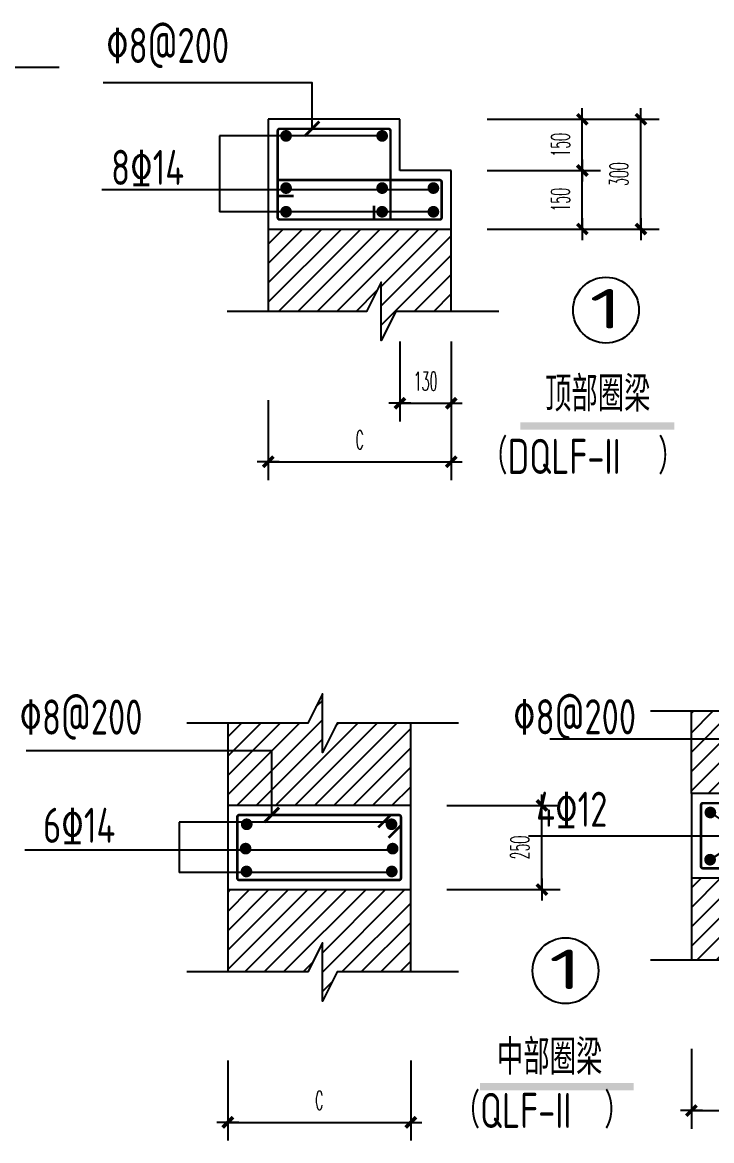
# Model space of a CAD drawing. Header units: millimetres. Extents: x -807114 to -50119, y -468455 to -61603.
# Drawn here: x -78712 to -73682, y -229506 to -221342 of the extents above; entities that cross this region are included whole.
import ezdxf
from ezdxf.enums import TextEntityAlignment as Align

# ---------------------------------------------------------------- set-up
doc = ezdxf.new("R2010")
doc.units = ezdxf.units.MM
doc.header["$LTSCALE"] = 1000
for name, color, linetype in [('Anno-Note', 241, 'Continuous'), ('DIM', 3, 'Continuous'), ('DIM_给水', 3, 'Continuous'), ('PUB_DIM', 3, 'Continuous'), ('PUB_TEXT', 3, 'Continuous'), ('PUB_WINDW', 7, 'Continuous'), ('REIN', 1, 'Continuous'), ('TEXT', 7, 'Continuous'), ('THIN', 7, 'Continuous'), ('WALL', 9, 'Continuous')]:
    doc.layers.add(name, color=color, linetype=linetype)
doc.styles.add('DIM_FONT_T3', font='SIMPLEX', dxfattribs={"width": 0.494118, "bigfont": 'GBCBIG'})
doc.styles.add('TSSD_Label', font='Tssdeng.shx', dxfattribs={"width": 0.7, "bigfont": 'hztxt.shx'})
doc.styles.add('TSSD_Num', font='Tssdeng.shx', dxfattribs={"width": 0.7, "bigfont": 'hztxt.shx'})
doc.styles.add('TSSD_Rein', font='Tssdeng.shx', dxfattribs={"width": 0.7, "bigfont": 'hztxt.shx'})
doc.dimstyles.new('DIMN$TCH&&100', dxfattribs={"dimtxt": 255, "dimasz": 1, "dimexe": 250, "dimexo": 300, "dimgap": 172.5, "dimtad": 1, "dimdec": 0, "dimzin": 0, "dimdsep": 46, "dimtxsty": 'DIM_FONT_T3', "dimblk": '_DIMX', "dimcen": 0.09, "dimclrt": 7, "dimadec": 0, "dimazin": 0, "dimtfac": 1, "dimtdec": 0, "dimtix": 1, "dimtmove": 2, "dimatfit": 3, "dimldrblk": '_DIMX', "dimfxl": 1, "dimtolj": 1, "dimtzin": 0, "dimarcsym": 0})

# ---------------------------------------------------------------- blocks, each defined once
blk = doc.blocks.new('A$C19DC2E7C')
blk.add_line((5717.6, 7517.7), (0, 7517.7))
blk = doc.blocks.new('ts_reino')
at = {"color": 0, "linetype": 'ByBlock', "lineweight": -2}
blk.add_circle((0, 0), 0.5, dxfattribs=at)
at = {"color": 0, "linetype": 'ByBlock', "lineweight": -2, "style": 'TSSD_Num', "width": 0.7}
blk.add_attdef('A', text='', height=0.6, dxfattribs=at).set_placement((0, 0), align=Align.MIDDLE_CENTER)
blk = doc.blocks.new('_DIMX')
blk.add_line((-150, 0), (150, 0))
at = {"const_width": 50}
blk.add_lwpolyline([(-70, -70), (70, 70)], dxfattribs=at)
blk = doc.blocks.new('A$C2F8A4857')
at = {"layer": 'Anno-Note'}
h = blk.add_hatch(dxfattribs=at)
h.set_pattern_fill('ANSI31', color=256, scale=1500, style=0)
h.set_pattern_definition([(45, (-109293.08, -5042.7), (-132.58252, 132.58252), [])])
h.paths.add_polyline_path([(2271.1, 3430.2), (2271.1, 2305), (3613.4, 2305), (3813.4, 2705), (3813.4, 1905), (4013.4, 2305), (4771.1, 2305), (4771.1, 3430.2)])
at = {"layer": 'PUB_TEXT', "const_width": 100}
blk.add_lwpolyline([(5717.3, 739.4), (7817.3, 739.4)], dxfattribs=at)
at = {"layer": 'PUB_WINDW'}
for p, q in [((3787.5, 4703), (1605.8, 4703)), ((1605.8, 4703), (1605.8, 3666.3)), ((4487.5, 3666.3), (1605.8, 3666.3))]:
    blk.add_line(p, q, dxfattribs=at)
for points in [[(2871.1, 4800.2), (2871.1, 5429.8), (17.3, 5429.8)], [(4494.6, 3967.3), (0, 3967.3)]]:
    blk.add_lwpolyline(points, dxfattribs=at)
at = {"layer": 'REIN', "const_width": 35}
blk.add_lwpolyline([(3715.5, 3749.3), (3715.5, 3560.2), (3941.1, 3560.2), (3941.1, 4770.2, 0.4142136), (3911.1, 4800.2), (2431.1, 4800.2, 0.4142136), (2401.1, 4770.2), (2401.1, 3590.2, 0.4142136), (2431.1, 3560.2), (4611.1, 3560.2, 0.4142136), (4641.1, 3590.2), (4641.1, 4070.2, 0.4142136), (4611.1, 4100.2), (2401.1, 4100.2), (2401.1, 3883.3), (2619.6, 3883.3)], format="xyb", dxfattribs=at)
at = {"layer": 'REIN', "const_width": 80}
for points in [[(2474.7, 4703, 1), (2554.7, 4703, 1)], [(3867.5, 4703, -1), (3787.5, 4703, -1)], [(2474.7, 3990, 1), (2554.7, 3990, 1)], [(3867.5, 3990, -1), (3787.5, 3990, -1)], [(4567.5, 3990, -1), (4487.5, 3990, -1)], [(2474.7, 3666.3, 1), (2554.7, 3666.3, 1)], [(3867.5, 3666.3, -1), (3787.5, 3666.3, -1)], [(4567.5, 3666.3, -1), (4487.5, 3666.3, -1)]]:
    blk.add_lwpolyline(points, format="xyb", close=True, dxfattribs=at)
at = {"layer": 'THIN', "const_width": 40}
blk.add_lwpolyline([(2771.1, 4700.2), (2971.1, 4900.2)], dxfattribs=at)
at = {"layer": 'THIN'}
blk.add_lwpolyline([(5422.9, 2305), (4013.4, 2305), (3813.4, 1905), (3813.4, 2705), (3613.4, 2305), (1711.1, 2305)], dxfattribs=at)
at = {"layer": 'WALL'}
for p, q in [((4071.1, 4930.2), (2271.1, 4930.2)), ((2271.1, 4930.2), (2271.1, 2305)), ((4071.1, 4230.2), (4071.1, 4930.2)), ((4771.1, 4230.2), (4071.1, 4230.2)), ((4771.1, 2305), (4771.1, 4230.2)), ((2271.1, 3430.2), (4771.1, 3430.2))]:
    blk.add_line(p, q, dxfattribs=at)
at = {"layer": 'DIM'}
ref = blk.add_blockref('ts_reino', (6885.6, 2322.5), dxfattribs=dict(at, xscale=900, yscale=900, zscale=900))
ref.add_attrib('TSSD', '1', dxfattribs={"layer": '0', "height": 540, "style": 'TSSD_Label', "width": 2.407407}).set_placement((6660.6, 2070.5), (7110.6, 2070.5), align=Align.FIT)
at = {"layer": 'TEXT', "style": 'TSSD_Rein', "width": 0.75}
for s, p in [('%%1308@200', (56.6, 5698.7)), ('8%%13114', (125, 4032.7)), ('顶部圈梁', (6053.1, 937)), ('（', (5181.3, 83.9)), ('）', (7598.4, 83.9)), ('DQLF-II', (5541.3, 83.9))]:
    blk.add_text(s, height=480, dxfattribs=at).set_placement(p)
at = {"layer": 'PUB_DIM'}
for p1, p2, distance, text in [((4962.2, 4230.2), (4962.2, 4930.2), -1600, '150'), ((5762.2, 3430.2), (5762.2, 4930.2), -1600, '300'), ((4962.2, 3430.2), (4962.2, 4230.2), -1600, '150'), ((4071.1, 2193.2), (4771.1, 2193.2), -1143.2, '130'), ((2271.1, 1393.2), (4771.1, 1393.2), -1143.2, 'C')]:
    blk.add_aligned_dim(p1=p1, p2=p2, distance=distance, text=text, dimstyle='DIMN$TCH&&100', dxfattribs=at).render()
blk = doc.blocks.new('A$C676C7AD8')
at = {"layer": 'Anno-Note'}
h = blk.add_hatch(dxfattribs=at)
h.set_pattern_fill('ANSI31', color=256, scale=1500, style=0)
h.set_pattern_definition([(45, (-108618.08, 8808.3), (-132.58252, 132.58252), [])])
h.paths.add_polyline_path([(4063.4, 2705), (4063.4, 1905), (4263.4, 2305), (5271.1, 2305), (5271.1, 3430.2), (2771.1, 3430.2), (2771.1, 2305), (3863.4, 2305)])
h.paths.add_polyline_path([(4063.4, 5305.4), (4063.4, 6105.4), (3863.4, 5705.4), (2771.1, 5705.4), (2771.1, 5324.4), (3371.1, 5324.4), (3371.1, 4580.2), (5271.1, 4580.2), (5271.1, 5705.4), (4263.4, 5705.4)])
h.paths.add_polyline_path([(3371.1, 5324.4), (2771.1, 5324.4), (2771.1, 4580.2), (3371.1, 4580.2)], flags=17)
at = {"layer": 'PUB_TEXT', "const_width": 100}
blk.add_lwpolyline([(6217.3, 739.4), (8317.3, 739.4)], dxfattribs=at)
at = {"layer": 'PUB_WINDW'}
for p, q in [((4982.1, 4353), (2105.8, 4353)), ((2105.8, 4353), (2105.8, 3666.3)), ((4987.5, 3666.3), (2105.8, 3666.3))]:
    blk.add_line(p, q, dxfattribs=at)
for points in [[(3371.1, 4450.2), (3371.1, 5324.4), (17.3, 5324.4)], [(4994.6, 3967.3), (0, 3967.3)]]:
    blk.add_lwpolyline(points, dxfattribs=at)
at = {"layer": 'REIN', "const_width": 35}
blk.add_lwpolyline([(4967.2, 4139.1), (5136.9, 4308.8), (5136.9, 4420.2, 0.4142136), (5106.9, 4450.2), (2931.1, 4450.2, 0.4142136), (2901.1, 4420.2), (2901.1, 3590.2, 0.4142136), (2931.1, 3560.2), (5106.9, 3560.2, 0.4142136), (5136.9, 3590.2), (5136.9, 4420.2, 0.4142136), (5106.9, 4450.2), (4995.5, 4450.2), (4825.8, 4280.5)], format="xyb", dxfattribs=at)
at = {"layer": 'REIN', "const_width": 80}
for points in [[(2990, 4322.6, 1), (3070, 4322.6, 1)], [(5048.1, 4322.6, -1), (4968.1, 4322.6, -1)], [(2974.7, 3990, 1), (3054.7, 3990, 1)], [(5063.3, 3990, -1), (4983.3, 3990, -1)], [(2986.4, 3678.1, -1), (3066.4, 3678.1, -1)], [(5051.7, 3678.1, 1), (4971.7, 3678.1, 1)]]:
    blk.add_lwpolyline(points, format="xyb", close=True, dxfattribs=at)
at = {"layer": 'THIN'}
for points in [[(5922.9, 5705.4), (4263.4, 5705.4), (4063.4, 5305.4), (4063.4, 6105.4), (3863.4, 5705.4), (2211.1, 5705.4)], [(5922.9, 2305), (4263.4, 2305), (4063.4, 1905), (4063.4, 2705), (3863.4, 2305), (2211.1, 2305)]]:
    blk.add_lwpolyline(points, dxfattribs=at)
at = {"layer": 'THIN', "const_width": 40}
blk.add_lwpolyline([(3271.1, 4350.2), (3471.1, 4550.2)], dxfattribs=at)
at = {"layer": 'WALL'}
for p, q in [((2771.1, 5705.4), (2771.1, 2305)), ((5271.1, 2305), (5271.1, 5705.4)), ((5271.1, 4580.2), (2771.1, 4580.2)), ((2771.1, 3430.2), (5271.1, 3430.2))]:
    blk.add_line(p, q, dxfattribs=at)
at = {"layer": 'DIM'}
ref = blk.add_blockref('ts_reino', (7385.6, 2322.5), dxfattribs=dict(at, xscale=900, yscale=900, zscale=900))
ref.add_attrib('TSSD', '1', dxfattribs={"layer": '0', "height": 540, "style": 'TSSD_Label', "width": 2.407407}).set_placement((7160.6, 2070.5), (7610.6, 2070.5), align=Align.FIT)
at = {"layer": 'TEXT', "style": 'TSSD_Rein', "width": 0.75}
for s, p in [('%%1308@200', (-74.9, 5547.9)), ('6%%13114', (247.9, 4068.9)), ('中部圈梁', (6448.5, 900.6)), ('（', (5857.7, 172.9)), ('QLF-II', (6217.7, 172.9)), ('）', (7914.8, 172.9))]:
    blk.add_text(s, height=480, dxfattribs=at).set_placement(p)
at = {"layer": 'PUB_DIM'}
for p1, p2, distance, text in [((5462.2, 3430.2), (5462.2, 4580.2), -1600, '250'), ((2771.1, 1393.2), (5271.1, 1393.2), -1143.2, 'C')]:
    blk.add_aligned_dim(p1=p1, p2=p2, distance=distance, text=text, dimstyle='DIMN$TCH&&100', dxfattribs=at).render()
blk = doc.blocks.new('A$C0DFE2C58')
at = {"layer": 'Anno-Note'}
h = blk.add_hatch(dxfattribs=at)
h.set_pattern_fill('ANSI31', color=256, scale=1500, style=0)
h.set_pattern_definition([(45, (-120901.55, 8808.3), (-132.58252, 132.58252), [])])
h.paths.add_polyline_path([(3018.1, 5305.4), (3018.1, 6105.4), (2818.1, 5705.4), (2225.8, 5705.4), (2225.8, 5324.4), (2906.9, 5324.4), (2906.9, 4580.2), (3725.8, 4580.2), (3725.8, 5705.4), (3218.1, 5705.4)])
h.paths.add_polyline_path([(2906.9, 5324.4), (2225.8, 5324.4), (2225.8, 4580.2), (2906.9, 4580.2)], flags=16)
h.paths.add_polyline_path([(3018.1, 2705), (3018.1, 1905), (3218.1, 2305), (3725.8, 2305), (3725.8, 3430.2), (2225.8, 3430.2), (2225.8, 2305), (2818.1, 2305)])
at = {"layer": 'PUB_TEXT', "const_width": 100}
blk.add_lwpolyline([(4672, 739.4), (6772, 739.4)], dxfattribs=at)
at = {"layer": 'PUB_WINDW'}
for p, q in [((3467, 4322.6), (2481, 3678.1)), ((2484.7, 4322.6), (3430.6, 3678.1))]:
    blk.add_line(p, q, dxfattribs=at)
at = {"layer": 'REIN', "const_width": 35}
blk.add_lwpolyline([(3426.1, 4139.1), (3595.8, 4308.8), (3595.8, 4420.2, 0.4142136), (3565.8, 4450.2), (2385.8, 4450.2, 0.4142136), (2355.8, 4420.2), (2355.8, 3590.2, 0.4142136), (2385.8, 3560.2), (3565.8, 3560.2, 0.4142136), (3595.8, 3590.2), (3595.8, 4420.2, 0.4142136), (3565.8, 4450.2), (3454.4, 4450.2), (3284.7, 4280.5)], format="xyb", dxfattribs=at)
at = {"layer": 'REIN', "const_width": 80}
for points in [[(2444.7, 4322.6, 1), (2524.7, 4322.6, 1)], [(3507, 4322.6, -1), (3427, 4322.6, -1)], [(2441, 3678.1, -1), (2521, 3678.1, -1)], [(3510.6, 3678.1, 1), (3430.6, 3678.1, 1)]]:
    blk.add_lwpolyline(points, format="xyb", close=True, dxfattribs=at)
at = {"layer": 'THIN'}
for p, q in [((2906.9, 5324.4), (290.9, 5324.4)), ((2906.9, 5324.4), (2906.9, 4450.2)), ((3107.7, 4000.3), (0, 4000.3))]:
    blk.add_line(p, q, dxfattribs=at)
for points in [[(4377.6, 5705.4), (3218.1, 5705.4), (3018.1, 5305.4), (3018.1, 6105.4), (2818.1, 5705.4), (1665.8, 5705.4)], [(4377.6, 2305), (3218.1, 2305), (3018.1, 1905), (3018.1, 2705), (2818.1, 2305), (1665.8, 2305)]]:
    blk.add_lwpolyline(points, dxfattribs=at)
at = {"layer": 'THIN', "const_width": 40}
blk.add_lwpolyline([(2806.9, 4350.2), (3006.9, 4550.2)], dxfattribs=at)
at = {"layer": 'WALL'}
for p, q in [((2225.8, 4580.2), (2225.8, 5705.4)), ((3725.8, 2305), (3725.8, 5705.4)), ((2225.8, 3430.2), (2225.8, 2305))]:
    blk.add_line(p, q, dxfattribs=at)
blk.add_lwpolyline([(3725.8, 4580.2), (2225.8, 4580.2), (2225.8, 3430.2), (3725.8, 3430.2), (3725.8, 4580.2)], dxfattribs=at)
at = {"layer": 'DIM'}
ref = blk.add_blockref('ts_reino', (5459.3, 2322.5), dxfattribs=dict(at, xscale=-900, yscale=900, zscale=900, rotation=180))
ref.add_attrib('TSSD', '2', dxfattribs={"layer": '0', "height": 540, "style": 'TSSD_Label', "width": 1.547619}).set_placement((5234.3, 2034.5), (5684.3, 2034.5), align=Align.FIT)
at = {"layer": 'TEXT', "style": 'TSSD_Rein', "width": 0.75}
for s, p in [('%%1308@200', (-210.4, 5390.9)), ('4%%13112', (105.4, 4127)), ('中部圈梁', (4890.6, 907.4)), ('1', (3073.6, 304.4)), ('（', (4171.4, 40.3)), ('QLF-II', (4531.4, 40.3)), ('）', (6228.6, 40.3))]:
    blk.add_text(s, height=480, dxfattribs=at).set_placement(p)
at = {"layer": 'PUB_DIM'}
for p1, p2, distance, text in [((3916.9, 3430.2), (3916.9, 4580.2), -1600, '250'), ((2225.8, 1393.2), (3725.8, 1393.2), -1143.2, 'C')]:
    blk.add_aligned_dim(p1=p1, p2=p2, distance=distance, text=text, dimstyle='DIMN$TCH&&100', dxfattribs=at).render()
blk = doc.blocks.new('化粪池大样图')
for name, p, xscale, yscale, zscale in [('A$C19DC2E7C', (1112822, 377931.2), 1.068556769290367, 1.068556769290367, 1.068556769290367), ('A$C2F8A4857', (1119244.3, 382952.4), 0.5342783846192675, 0.5342783846192675, 0.5342783846192675), ('A$C0DFE2C58', (1122357.3, 378215.8), 0.5342783846192675, 0.5342783846192675, 0.5342783846192675), ('A$C676C7AD8', (1118682, 378129.7), 0.5342783846192675, 0.5342783846192675, 0.5342783846192675)]:
    blk.add_blockref(name, p, dxfattribs=dict(xscale=xscale, yscale=yscale, zscale=zscale))

msp = doc.modelspace()

# ---------------------------------------------------------------- block references
at = {"layer": 'DIM_给水', "color": 1}
msp.add_blockref('化粪池大样图', (-1197375.8, -607636.1), dxfattribs=at)

doc.saveas('drawing.dxf')
